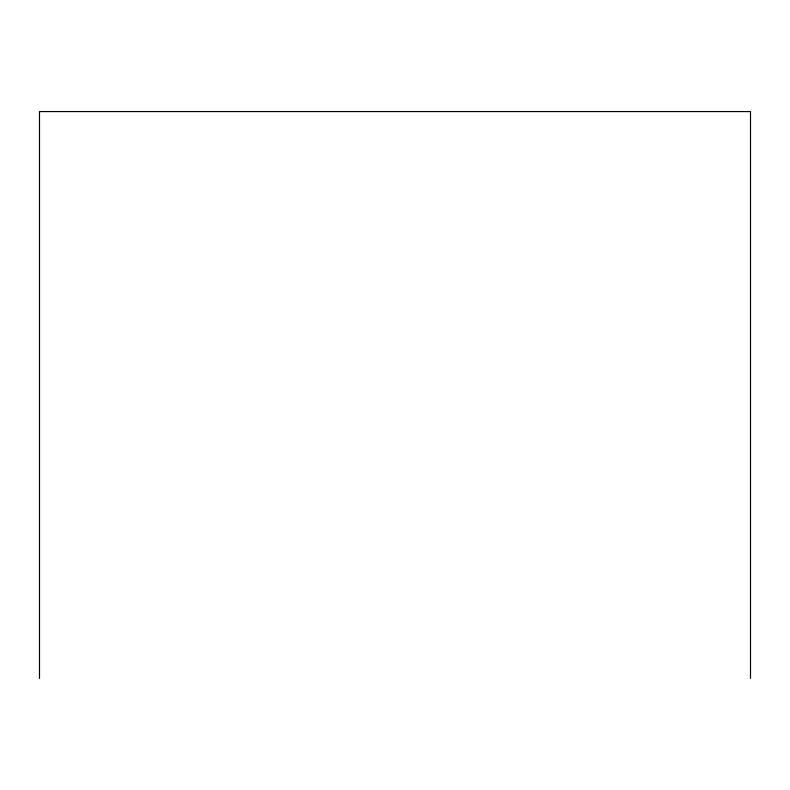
<?xml version="1.0" encoding="UTF-8"?>
<svg xmlns="http://www.w3.org/2000/svg" width="790" height="790" viewBox="0 0 790 790"><rect width="100%" height="100%" fill="white"/><g stroke="black" fill="none" stroke-linecap="round" stroke-linejoin="round"><path stroke-width="1.19" d="M750.5 678.432L750.5 111.568L39.5 111.568L39.5 678.432"/></g></svg>
